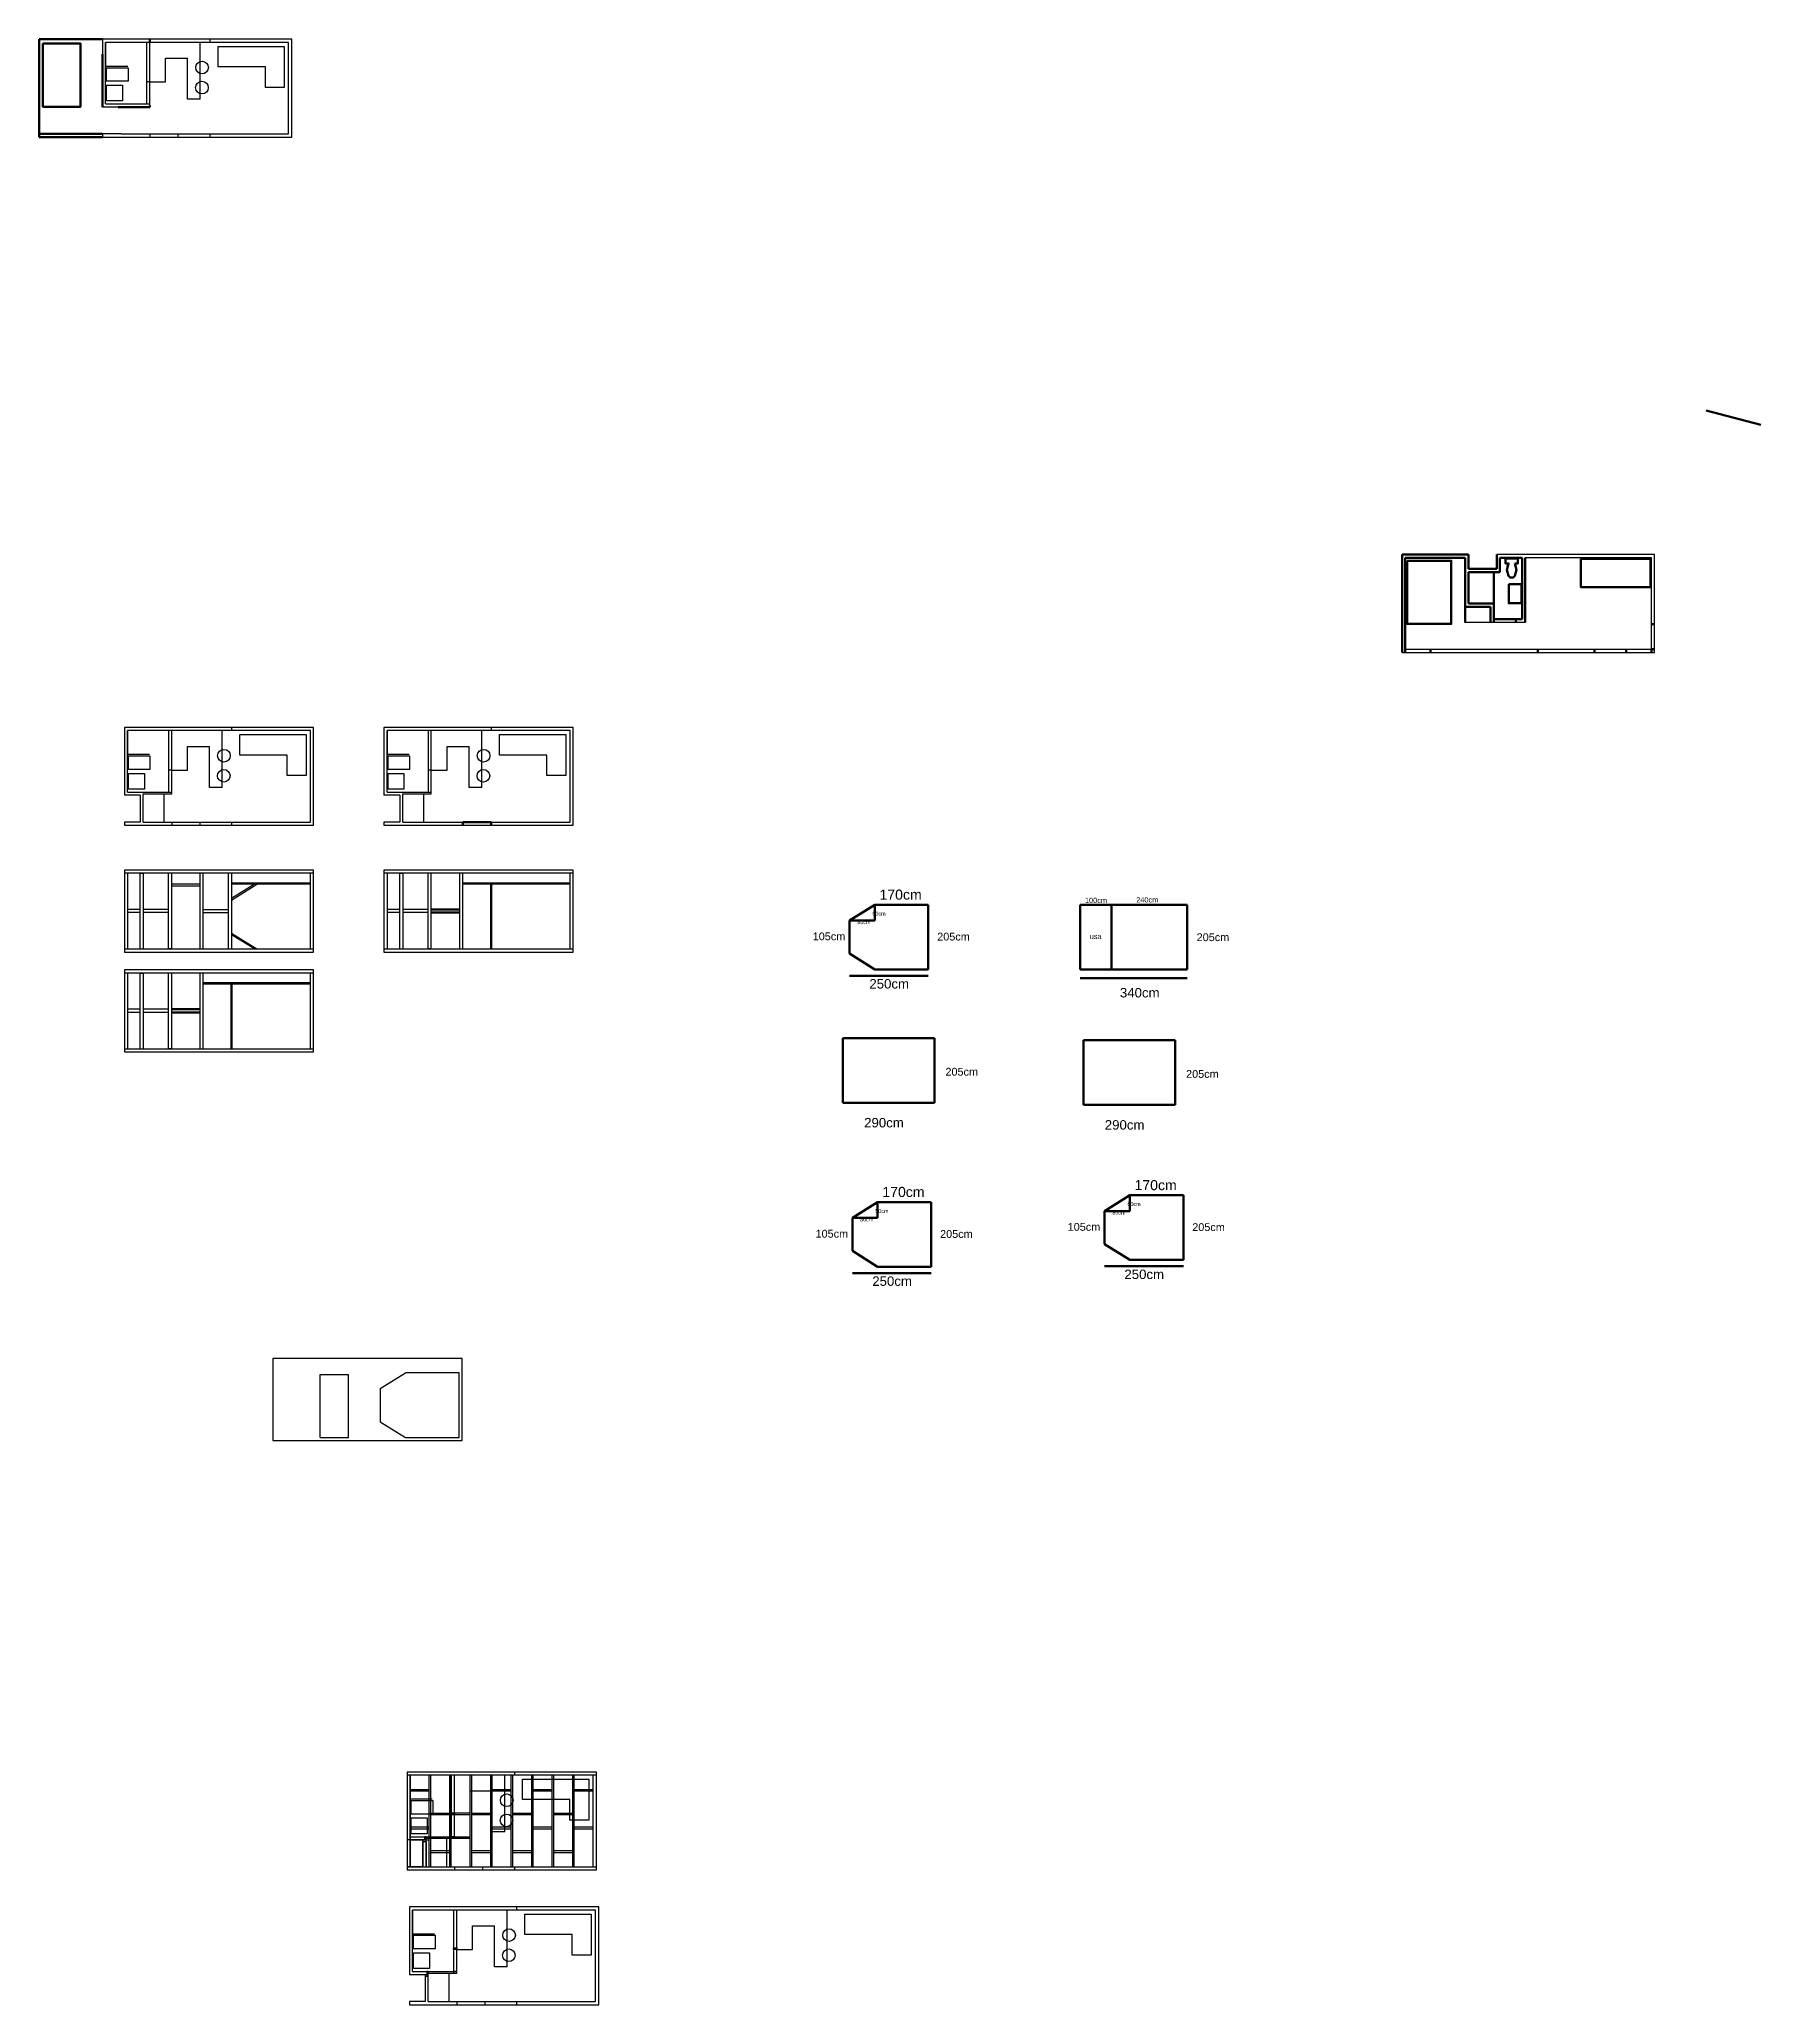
# Model space of a CAD drawing. Header units: millimetres. Extents: x -1275 to 9582, y 286 to 6518.
# Drawn here: x 4126 to 9582, y 286 to 6518 of the extents above; entities that cross this region are included whole.
import ezdxf

# ---------------------------------------------------------------- set-up
doc = ezdxf.new("R2010")
doc.units = ezdxf.units.MM
doc.layers.get('0').update_dxf_attribs({"true_color": 0xc2ced6})
doc.styles.get("Standard").update_dxf_attribs({"font": 'arial.ttf'})

msp = doc.modelspace()

# ---------------------------------------------------------------- linework, layer by layer
at = {"linetype": 'Continuous', "lineweight": 211}
for p, q in [((4126.3, 6208.1), (4126.3, 6518.1)), ((4126.3, 6518.1), (4326.3, 6518.1)), ((4476.3, 6508.1), (4476.3, 6518.1)), ((4326.3, 6470.8), (4326.3, 6303.1)), ((4376.3, 6303.1), (4476.3, 6303.1)), ((4476.3, 6303.1), (4476.3, 6308.1)), ((4326.3, 6218.1), (4126.3, 6218.1)), ((4326.3, 6208.1), (4126.3, 6208.1)), ((9582.1, 5295.5), (9409.6, 5340.9)), ((8445.8, 4574.1), (8445.8, 4884.1)), ((8655.8, 4884.1), (8445.8, 4884.1)), ((8645.8, 4874.1), (8455.8, 4874.1)), ((8455.8, 4874.1), (8455.8, 4584.1)), ((8645.8, 4874.1), (8645.8, 4669.1)), ((8655.8, 4884.1), (8655.8, 4839.1)), ((8745.8, 4884.1), (8745.8, 4839.1)), ((8755.8, 4874.1), (8825.8, 4874.1)), ((8755.8, 4829.1), (8755.8, 4874.1)), ((8825.8, 4874.1), (8825.8, 4679.1)), ((8835.8, 4669.1), (8835.8, 4874.1)), ((8655.8, 4839.1), (8745.8, 4839.1)), ((8655.8, 4829.1), (8655.8, 4729.1)), ((8655.8, 4829.1), (8755.8, 4829.1)), ((8735.8, 4729.1), (8735.8, 4829.1)), ((8725.8, 4719.1), (8645.8, 4719.1)), ((8655.8, 4729.1), (8735.8, 4729.1)), ((8725.8, 4719.1), (8725.8, 4669.1)), ((8735.8, 4679.1), (8735.8, 4729.1)), ((8735.8, 4679.1), (8805.8, 4679.1)), ((8735.8, 4679.1), (8735.8, 4669.1)), ((8805.8, 4679.1), (8805.8, 4669.1)), ((8805.8, 4679.1), (8825.8, 4679.1)), ((9235.8, 4664.1), (9245.8, 4664.1)), ((8455.8, 4584.1), (8455.8, 4574.1)), ((8535.8, 4584.1), (8535.8, 4574.1)), ((8875.8, 4584.1), (8875.8, 4574.1)), ((9055.8, 4584.1), (9055.8, 4574.1)), ((9155.8, 4584.1), (9155.8, 4574.1)), ((9235.8, 4584.1), (9245.8, 4584.1)), ((9235.8, 4584.1), (9235.8, 4574.1)), ((5468.6, 4036.1), (5468.6, 4026.1)), ((5468.6, 4036.1), (5558.6, 4036.1)), ((5558.6, 4036.1), (5558.6, 4026.1)), ((5558.6, 3839), (5558.6, 3634)), ((5368.6, 3759), (5458.6, 3759)), ((5368.6, 3749), (5458.6, 3749)), ((6693.9, 3724), (6773.9, 3774)), ((6773.9, 3774), (6943.9, 3774)), ((6943.9, 3774), (6943.9, 3569)), ((7424.7, 3568.6), (7424.7, 3773.6)), ((7424.7, 3773.6), (7764.7, 3773.6)), ((7524.7, 3773.6), (7524.7, 3568.6)), ((7764.7, 3773.6), (7764.7, 3568.6)), ((6693.9, 3724), (6693.9, 3619)), ((6693.9, 3619), (6773.9, 3569)), ((6773.9, 3569), (6943.9, 3569)), ((7764.7, 3568.6), (7424.7, 3568.6)), ((4735.8, 3522.6), (4735.8, 3317.6)), ((4545.8, 3442.6), (4635.8, 3442.6)), ((4545.8, 3432.6), (4635.8, 3432.6)), ((6673.3, 3351.5), (6963.3, 3351.5)), ((6673.3, 3146.5), (6673.3, 3351.5)), ((6963.3, 3351.5), (6963.3, 3146.5)), ((7436, 3344.6), (7726, 3344.6)), ((7436, 3139.6), (7436, 3344.6)), ((7726, 3344.6), (7726, 3139.6)), ((6963.3, 3146.5), (6673.3, 3146.5)), ((7726, 3139.6), (7436, 3139.6)), ((6703.1, 2781.3), (6783.1, 2831.3)), ((6783.1, 2831.3), (6953.1, 2831.3)), ((6953.1, 2831.3), (6953.1, 2626.3)), ((7502.2, 2802.9), (7582.2, 2852.9)), ((7582.2, 2852.9), (7752.2, 2852.9)), ((7752.2, 2852.9), (7752.2, 2647.9)), ((6703.1, 2781.3), (6703.1, 2676.3)), ((7502.2, 2802.9), (7502.2, 2697.9)), ((7502.2, 2697.9), (7582.2, 2647.9)), ((6703.1, 2676.3), (6783.1, 2626.3)), ((6783.1, 2626.3), (6953.1, 2626.3)), ((7582.2, 2647.9), (7752.2, 2647.9))]:
    msp.add_line(p, q, dxfattribs=at)
for p, q in [((4926.3, 6518.1), (4326.3, 6518.1)), ((4326.3, 6518.1), (4326.3, 6303.1)), ((4916.3, 6508.1), (4336.3, 6508.1)), ((4336.3, 6313.1), (4336.3, 6508.1)), ((4336.3, 6508.1), (4336.3, 6433.1)), ((4466.3, 6508.1), (4466.3, 6313.1)), ((4476.3, 6308.1), (4476.3, 6508.1)), ((4636.3, 6328.1), (4636.3, 6508.1)), ((4666.3, 6518.1), (4666.3, 6508.1)), ((4692.7, 6495.6), (4902.7, 6495.6)), ((4692.7, 6430.6), (4692.7, 6495.6)), ((4902.7, 6495.6), (4902.7, 6365.6)), ((4916.3, 6218.1), (4916.3, 6508.1)), ((4926.3, 6208.1), (4926.3, 6518.1)), ((4336.3, 6433.1), (4406.3, 6433.1)), ((4526.3, 6383.1), (4526.3, 6458.1)), ((4526.3, 6458.1), (4596.3, 6458.1)), ((4596.3, 6328.1), (4596.3, 6458.1)), ((4842.7, 6430.6), (4692.7, 6430.6)), ((4842.7, 6365.6), (4842.7, 6430.6)), ((4476.3, 6383.1), (4466.3, 6383.1)), ((4476.3, 6383.1), (4526.3, 6383.1)), ((4902.7, 6365.6), (4842.7, 6365.6)), ((4376.3, 6303.1), (4326.3, 6303.1)), ((4336.3, 6313.1), (4466.3, 6313.1)), ((4466.3, 6313.1), (4476.3, 6313.1)), ((4636.3, 6328.1), (4596.3, 6328.1)), ((4386.3, 6218.1), (4326.3, 6218.1)), ((4326.3, 6218.1), (4326.3, 6208.1)), ((4326.3, 6208.1), (4926.3, 6208.1)), ((4386.3, 6218.1), (4916.3, 6218.1)), ((4476.3, 6218.1), (4476.3, 6208.1)), ((4476.3, 6208.1), (4566.3, 6208.1)), ((4566.3, 6208.1), (4566.3, 6218.1)), ((4666.3, 6218.1), (4666.3, 6208.1)), ((9245.8, 4884.1), (8745.8, 4884.1)), ((9235.8, 4874.1), (8835.8, 4874.1)), ((9235.8, 4584.1), (9235.8, 4874.1)), ((9245.8, 4574.1), (9245.8, 4884.1)), ((8835.8, 4669.1), (8645.8, 4669.1)), ((8445.8, 4574.1), (9245.8, 4574.1)), ((8455.8, 4584.1), (9235.8, 4584.1)), ((4995.8, 4336.1), (4395.8, 4336.1)), ((4395.8, 4336.1), (4395.8, 4121.1)), ((4985.8, 4326.1), (4405.8, 4326.1)), ((4405.8, 4131.1), (4405.8, 4326.1)), ((4405.8, 4326.1), (4405.8, 4251.1)), ((4535.8, 4326.1), (4535.8, 4131.1)), ((4545.8, 4126.1), (4545.8, 4326.1)), ((4705.8, 4146.1), (4705.8, 4326.1)), ((4735.8, 4336.1), (4735.8, 4326.1)), ((4762.2, 4313.6), (4972.2, 4313.6)), ((4762.2, 4248.6), (4762.2, 4313.6)), ((4972.2, 4313.6), (4972.2, 4183.6)), ((4985.8, 4036.1), (4985.8, 4326.1)), ((4995.8, 4026.1), (4995.8, 4336.1)), ((5818.6, 4336.1), (5218.6, 4336.1)), ((5218.6, 4336.1), (5218.6, 4121.1)), ((5808.6, 4326.1), (5228.6, 4326.1)), ((5228.6, 4131.1), (5228.6, 4326.1)), ((5228.6, 4326.1), (5228.6, 4251.1)), ((5358.6, 4326.1), (5358.6, 4131.1)), ((5368.6, 4126.1), (5368.6, 4326.1)), ((5528.6, 4146.1), (5528.6, 4326.1)), ((5558.6, 4336.1), (5558.6, 4326.1)), ((5585, 4313.6), (5795, 4313.6)), ((5585, 4248.6), (5585, 4313.6)), ((5795, 4313.6), (5795, 4183.6)), ((5808.6, 4036.1), (5808.6, 4326.1)), ((5818.6, 4026.1), (5818.6, 4336.1)), ((4405.8, 4251.1), (4475.8, 4251.1)), ((4595.8, 4201.1), (4595.8, 4276.1)), ((4595.8, 4276.1), (4665.8, 4276.1)), ((4665.8, 4146.1), (4665.8, 4276.1)), ((4912.2, 4248.6), (4762.2, 4248.6)), ((4912.2, 4183.6), (4912.2, 4248.6)), ((5228.6, 4251.1), (5298.6, 4251.1)), ((5418.6, 4201.1), (5418.6, 4276.1)), ((5418.6, 4276.1), (5488.6, 4276.1)), ((5488.6, 4146.1), (5488.6, 4276.1)), ((5735, 4248.6), (5585, 4248.6)), ((5735, 4183.6), (5735, 4248.6)), ((4545.8, 4201.1), (4535.8, 4201.1)), ((4545.8, 4201.1), (4595.8, 4201.1)), ((4972.2, 4183.6), (4912.2, 4183.6)), ((5368.6, 4201.1), (5358.6, 4201.1)), ((5368.6, 4201.1), (5418.6, 4201.1)), ((5795, 4183.6), (5735, 4183.6)), ((4445.8, 4121.1), (4395.8, 4121.1)), ((4405.8, 4131.1), (4535.8, 4131.1)), ((4445.8, 4121.1), (4445.8, 4036.1)), ((4455.8, 4036.1), (4455.8, 4126.1)), ((4455.8, 4126.1), (4545.8, 4126.1)), ((4520.8, 4126.1), (4520.8, 4036.1)), ((4535.8, 4131.1), (4545.8, 4131.1)), ((4705.8, 4146.1), (4665.8, 4146.1)), ((5268.6, 4121.1), (5218.6, 4121.1)), ((5228.6, 4131.1), (5358.6, 4131.1)), ((5268.6, 4121.1), (5268.6, 4036.1)), ((5278.6, 4036.1), (5278.6, 4126.1)), ((5278.6, 4126.1), (5368.6, 4126.1)), ((5343.6, 4126.1), (5343.6, 4036.1)), ((5358.6, 4131.1), (5368.6, 4131.1)), ((5528.6, 4146.1), (5488.6, 4146.1)), ((4445.8, 4036.1), (4395.8, 4036.1)), ((4395.8, 4036.1), (4395.8, 4026.1)), ((4395.8, 4026.1), (4995.8, 4026.1)), ((4455.8, 4036.1), (4985.8, 4036.1)), ((4545.8, 4036.1), (4545.8, 4026.1)), ((4545.8, 4026.1), (4635.8, 4026.1)), ((4635.8, 4026.1), (4635.8, 4036.1)), ((4735.8, 4036.1), (4735.8, 4026.1)), ((5268.6, 4036.1), (5218.6, 4036.1)), ((5218.6, 4036.1), (5218.6, 4026.1)), ((5218.6, 4026.1), (5818.6, 4026.1)), ((5278.6, 4036.1), (5808.6, 4036.1)), ((4995.8, 3884), (4395.8, 3884)), ((4395.8, 3884), (4395.8, 3624)), ((4995.8, 3874), (4395.8, 3874)), ((4405.8, 3874), (4405.8, 3634)), ((4445.8, 3634), (4445.8, 3874)), ((4445.8, 3874), (4455.8, 3874)), ((4455.8, 3874), (4455.8, 3634)), ((4535.8, 3634), (4535.8, 3874)), ((4545.8, 3634), (4545.8, 3874)), ((4635.8, 3634), (4635.8, 3874)), ((4645.8, 3634), (4645.8, 3874)), ((4725.8, 3634), (4725.8, 3874)), ((4735.8, 3874), (4735.8, 3634)), ((4985.8, 3634), (4985.8, 3874)), ((4995.8, 3624), (4995.8, 3884)), ((5818.6, 3884), (5218.6, 3884)), ((5218.6, 3884), (5218.6, 3624)), ((5818.6, 3874), (5218.6, 3874)), ((5228.6, 3874), (5228.6, 3634)), ((5268.6, 3634), (5268.6, 3874)), ((5268.6, 3874), (5278.6, 3874)), ((5278.6, 3874), (5278.6, 3634)), ((5358.6, 3634), (5358.6, 3874)), ((5368.6, 3634), (5368.6, 3874)), ((5458.6, 3634), (5458.6, 3874)), ((5468.6, 3634), (5468.6, 3874)), ((5808.6, 3634), (5808.6, 3874)), ((5818.6, 3624), (5818.6, 3884)), ((4635.8, 3839), (4545.8, 3839)), ((4545.8, 3834), (4635.8, 3834)), ((4635.8, 3834), (4635.8, 3839)), ((4735.8, 3844), (4985.8, 3844)), ((4985.8, 3839), (4735.8, 3839)), ((4735.8, 3789), (4815.8, 3839)), ((4807.8, 3839), (4735.8, 3794.3)), ((5468.6, 3844), (5808.6, 3844)), ((5808.6, 3839), (5468.6, 3839)), ((4445.8, 3759), (4405.8, 3759)), ((4445.8, 3749), (4405.8, 3749)), ((4535.8, 3759), (4455.8, 3759)), ((4535.8, 3749), (4455.8, 3749)), ((4645.8, 3759), (4725.8, 3759)), ((4645.8, 3749), (4725.8, 3749)), ((5268.6, 3759), (5228.6, 3759)), ((5268.6, 3749), (5228.6, 3749)), ((5358.6, 3759), (5278.6, 3759)), ((5358.6, 3749), (5278.6, 3749)), ((4735.8, 3684), (4815.8, 3634)), ((4807.8, 3634), (4735.8, 3678.3)), ((4395.8, 3634), (4995.8, 3634)), ((4395.8, 3634), (4545.8, 3634)), ((4395.8, 3624), (4995.8, 3624)), ((4405.8, 3634), (4465.8, 3634)), ((4545.8, 3634), (4535.8, 3634)), ((4545.8, 3634), (4635.8, 3634)), ((4635.8, 3634), (4645.8, 3634)), ((4815.8, 3634), (4807.8, 3634)), ((5218.6, 3634), (5818.6, 3634)), ((5218.6, 3634), (5368.6, 3634)), ((5218.6, 3624), (5818.6, 3624)), ((5228.6, 3634), (5288.6, 3634)), ((5368.6, 3634), (5358.6, 3634)), ((5368.6, 3634), (5458.6, 3634)), ((5458.6, 3634), (5468.6, 3634)), ((4995.8, 3567.6), (4395.8, 3567.6)), ((4395.8, 3567.6), (4395.8, 3307.6)), ((4995.8, 3557.6), (4395.8, 3557.6)), ((4405.8, 3557.6), (4405.8, 3317.6)), ((4445.8, 3317.6), (4445.8, 3557.6)), ((4445.8, 3557.6), (4455.8, 3557.6)), ((4455.8, 3557.6), (4455.8, 3317.6)), ((4535.8, 3317.6), (4535.8, 3557.6)), ((4545.8, 3317.6), (4545.8, 3557.6)), ((4635.8, 3317.6), (4635.8, 3557.6)), ((4645.8, 3317.6), (4645.8, 3557.6)), ((4985.8, 3317.6), (4985.8, 3557.6)), ((4995.8, 3307.6), (4995.8, 3567.6)), ((4645.8, 3527.6), (4985.8, 3527.6)), ((4985.8, 3522.6), (4645.8, 3522.6)), ((4445.8, 3442.6), (4405.8, 3442.6)), ((4445.8, 3432.6), (4405.8, 3432.6)), ((4535.8, 3442.6), (4455.8, 3442.6)), ((4535.8, 3432.6), (4455.8, 3432.6)), ((4395.8, 3317.6), (4995.8, 3317.6)), ((4395.8, 3317.6), (4545.8, 3317.6)), ((4395.8, 3307.6), (4995.8, 3307.6)), ((4405.8, 3317.6), (4465.8, 3317.6)), ((4545.8, 3317.6), (4535.8, 3317.6)), ((4545.8, 3317.6), (4635.8, 3317.6)), ((4635.8, 3317.6), (4645.8, 3317.6)), ((5466.5, 2335), (4866.5, 2335)), ((4866.5, 2335), (4866.5, 2075)), ((5466.5, 2075), (5466.5, 2335)), ((5016.5, 2085), (5016.5, 2285)), ((5016.5, 2285), (5106.5, 2285)), ((5106.5, 2085), (5106.5, 2285)), ((5206.5, 2240), (5286.5, 2290)), ((5456.5, 2290), (5286.5, 2290)), ((5456.5, 2085), (5456.5, 2290)), ((5206.5, 2240), (5206.5, 2135)), ((5206.5, 2135), (5286.5, 2085)), ((4866.5, 2075), (5466.5, 2075)), ((5016.5, 2085), (5106.5, 2085)), ((5286.5, 2085), (5456.5, 2085)), ((5891.9, 1024.1), (5291.9, 1024.1)), ((5291.9, 1024.1), (5291.9, 809.1)), ((5881.9, 1014.1), (5301.9, 1014.1)), ((5301.9, 819.1), (5301.9, 1014.1)), ((5301.9, 1014.1), (5301.9, 939.1)), ((5431.9, 1014.1), (5431.9, 819.1)), ((5441.9, 814.1), (5441.9, 1014.1)), ((5601.9, 834.1), (5601.9, 1014.1)), ((5631.9, 1024.1), (5631.9, 1014.1)), ((5658.2, 1001.6), (5868.2, 1001.6)), ((5658.2, 936.6), (5658.2, 1001.6)), ((5868.2, 1001.6), (5868.2, 871.6)), ((5881.9, 724.1), (5881.9, 1014.1)), ((5891.9, 714.1), (5891.9, 1024.1)), ((5301.9, 939.1), (5371.9, 939.1)), ((5491.9, 889.1), (5491.9, 964.1)), ((5491.9, 964.1), (5561.9, 964.1)), ((5561.9, 834.1), (5561.9, 964.1)), ((5808.2, 936.6), (5658.2, 936.6)), ((5808.2, 871.6), (5808.2, 936.6)), ((5441.9, 889.1), (5431.9, 889.1)), ((5441.9, 889.1), (5491.9, 889.1)), ((5301.9, 819.1), (5431.9, 819.1)), ((5351.9, 724.1), (5351.9, 814.1)), ((5351.9, 814.1), (5441.9, 814.1)), ((5416.9, 814.1), (5416.9, 724.1)), ((5431.9, 819.1), (5441.9, 819.1)), ((5601.9, 834.1), (5561.9, 834.1)), ((5868.2, 871.6), (5808.2, 871.6)), ((5341.9, 809.1), (5291.9, 809.1)), ((5341.9, 809.1), (5341.9, 724.1)), ((5341.9, 724.1), (5291.9, 724.1)), ((5291.9, 724.1), (5291.9, 714.1)), ((5291.9, 714.1), (5891.9, 714.1)), ((5351.9, 724.1), (5881.9, 724.1)), ((5416.9, 724.1), (5441.9, 724.1)), ((5441.9, 724.1), (5441.9, 714.1)), ((5441.9, 714.1), (5531.9, 714.1)), ((5531.9, 714.1), (5531.9, 724.1)), ((5631.9, 724.1), (5631.9, 714.1)), ((5899.2, 596.5), (5299.2, 596.5)), ((5299.2, 596.5), (5299.2, 381.5)), ((5889.2, 586.5), (5309.2, 586.5)), ((5309.2, 391.5), (5309.2, 586.5)), ((5309.2, 586.5), (5309.2, 511.5)), ((5439.2, 586.5), (5439.2, 391.5)), ((5449.2, 386.5), (5449.2, 586.5)), ((5609.2, 406.5), (5609.2, 586.5)), ((5639.2, 596.5), (5639.2, 586.5)), ((5665.6, 574), (5875.6, 574)), ((5665.6, 509), (5665.6, 574)), ((5875.6, 574), (5875.6, 444)), ((5889.2, 296.5), (5889.2, 586.5)), ((5899.2, 286.5), (5899.2, 596.5)), ((5309.2, 511.5), (5379.2, 511.5)), ((5499.2, 461.5), (5499.2, 536.5)), ((5499.2, 536.5), (5569.2, 536.5)), ((5569.2, 406.5), (5569.2, 536.5)), ((5815.6, 509), (5665.6, 509)), ((5815.6, 444), (5815.6, 509)), ((5449.2, 461.5), (5439.2, 461.5)), ((5449.2, 461.5), (5499.2, 461.5)), ((5875.6, 444), (5815.6, 444)), ((5349.2, 381.5), (5299.2, 381.5)), ((5309.2, 391.5), (5439.2, 391.5)), ((5349.2, 381.5), (5349.2, 296.5)), ((5359.2, 296.5), (5359.2, 386.5)), ((5359.2, 386.5), (5449.2, 386.5)), ((5424.2, 386.5), (5424.2, 296.5)), ((5439.2, 391.5), (5449.2, 391.5)), ((5609.2, 406.5), (5569.2, 406.5)), ((5349.2, 296.5), (5299.2, 296.5)), ((5299.2, 296.5), (5299.2, 286.5)), ((5299.2, 286.5), (5899.2, 286.5)), ((5359.2, 296.5), (5889.2, 296.5)), ((5424.2, 296.5), (5449.2, 296.5)), ((5449.2, 296.5), (5449.2, 286.5)), ((5449.2, 286.5), (5539.2, 286.5)), ((5539.2, 286.5), (5539.2, 296.5)), ((5639.2, 296.5), (5639.2, 286.5))]:
    msp.add_line(p, q)
at = {"color": 1, "linetype": 'Continuous', "lineweight": 211}
for p, q in [((6773.9, 3774), (6773.9, 3724)), ((6773.9, 3724), (6693.9, 3724)), ((6943.9, 3549.2), (6693.9, 3549.2)), ((7764.7, 3541.5), (7424.7, 3541.5)), ((6783.1, 2831.3), (6783.1, 2781.3)), ((7582.2, 2852.9), (7582.2, 2802.9)), ((6783.1, 2781.3), (6703.1, 2781.3)), ((7582.2, 2802.9), (7502.2, 2802.9)), ((7752.2, 2628.1), (7502.2, 2628.1)), ((6953.1, 2606.4), (6703.1, 2606.4))]:
    msp.add_line(p, q, dxfattribs=at)
at = {"color": 3}
for p, q in [((5891.9, 1024.1), (5291.9, 1024.1)), ((5291.9, 1024.1), (5291.9, 714.1)), ((5891.9, 1014.1), (5291.9, 1014.1)), ((5301.9, 1014.1), (5301.9, 724.1)), ((5361.9, 724.1), (5361.9, 1014.1)), ((5366.9, 724.1), (5366.9, 1014.1)), ((5426.9, 724.1), (5426.9, 1014.1)), ((5431.9, 724.1), (5431.9, 1014.1)), ((5491.9, 724.1), (5491.9, 1014.1)), ((5496.9, 724.1), (5496.9, 1014.1)), ((5556.9, 724.1), (5556.9, 1014.1)), ((5561.9, 724.1), (5561.9, 1014.1)), ((5621.9, 724.1), (5621.9, 1014.1)), ((5626.9, 724.1), (5626.9, 1014.1)), ((5686.9, 724.1), (5686.9, 1014.1)), ((5691.9, 724.1), (5691.9, 1014.1)), ((5751.9, 724.1), (5751.9, 1014.1)), ((5756.9, 724.1), (5756.9, 1014.1)), ((5816.9, 724.1), (5816.9, 1014.1)), ((5821.9, 724.1), (5821.9, 1014.1)), ((5881.9, 724.1), (5881.9, 1014.1)), ((5891.9, 714.1), (5891.9, 1024.1)), ((5301.9, 964.1), (5301.9, 969.1)), ((5301.9, 969.1), (5361.9, 969.1)), ((5301.9, 844.1), (5301.9, 964.1)), ((5301.9, 964.1), (5361.9, 964.1)), ((5561.9, 969.1), (5621.9, 969.1)), ((5561.9, 964.1), (5621.9, 964.1)), ((5691.9, 969.1), (5751.9, 969.1)), ((5691.9, 964.1), (5751.9, 964.1)), ((5821.9, 969.1), (5881.9, 969.1)), ((5821.9, 964.1), (5881.9, 964.1)), ((5366.9, 894.1), (5426.9, 894.1)), ((5366.9, 889.1), (5426.9, 889.1)), ((5491.9, 894.1), (5431.9, 894.1)), ((5431.9, 889.1), (5491.9, 889.1)), ((5496.9, 894.1), (5556.9, 894.1)), ((5496.9, 889.1), (5556.9, 889.1)), ((5626.9, 894.1), (5686.9, 894.1)), ((5626.9, 889.1), (5686.9, 889.1)), ((5756.9, 894.1), (5816.9, 894.1)), ((5756.9, 889.1), (5816.9, 889.1)), ((5361.9, 849.1), (5301.9, 849.1)), ((5301.9, 724.1), (5301.9, 844.1)), ((5301.9, 844.1), (5361.9, 844.1)), ((5301.9, 819.1), (5361.9, 819.1)), ((5361.9, 844.1), (5361.9, 849.1)), ((5431.9, 819.1), (5491.9, 819.1)), ((5431.9, 814.1), (5431.9, 819.1)), ((5431.9, 814.1), (5491.9, 814.1)), ((5621.9, 849.1), (5561.9, 849.1)), ((5561.9, 844.1), (5621.9, 844.1)), ((5751.9, 849.1), (5691.9, 849.1)), ((5691.9, 844.1), (5751.9, 844.1)), ((5881.9, 849.1), (5821.9, 849.1)), ((5821.9, 844.1), (5881.9, 844.1)), ((5301.9, 809.1), (5361.9, 809.1)), ((5341.9, 724.1), (5341.9, 804.1)), ((5351.9, 804.1), (5351.9, 724.1)), ((5426.9, 774.1), (5366.9, 774.1)), ((5366.9, 769.1), (5426.9, 769.1)), ((5556.9, 774.1), (5496.9, 774.1)), ((5496.9, 769.1), (5556.9, 769.1)), ((5686.9, 774.1), (5626.9, 774.1)), ((5626.9, 769.1), (5686.9, 769.1)), ((5816.9, 774.1), (5756.9, 774.1)), ((5756.9, 769.1), (5816.9, 769.1)), ((5291.9, 724.1), (5891.9, 724.1)), ((5291.9, 714.1), (5891.9, 714.1)), ((5426.9, 724.1), (5431.9, 724.1))]:
    msp.add_line(p, q, dxfattribs=at)
at = {"color": 1}
for p, q in [((5431.9, 889.1), (5431.9, 894.1)), ((5431.9, 894.1), (5441.9, 894.1)), ((5431.9, 894.1), (5431.9, 889.1)), ((5431.9, 894.1), (5441.9, 894.1)), ((5431.9, 889.1), (5431.9, 894.1)), ((5441.9, 889.1), (5431.9, 889.1)), ((5441.9, 889.1), (5431.9, 889.1)), ((5441.9, 894.1), (5441.9, 889.1)), ((5441.9, 894.1), (5441.9, 889.1)), ((5351.9, 819.1), (5346.9, 819.1)), ((5346.9, 819.1), (5346.9, 809.1)), ((5346.9, 819.1), (5351.9, 819.1)), ((5351.9, 809.1), (5351.9, 819.1)), ((5431.9, 819.1), (5431.9, 814.1)), ((5441.9, 819.1), (5431.9, 819.1)), ((5431.9, 814.1), (5431.9, 819.1)), ((5431.9, 819.1), (5441.9, 819.1)), ((5431.9, 814.1), (5441.9, 814.1)), ((5441.9, 814.1), (5431.9, 814.1)), ((5441.9, 814.1), (5441.9, 819.1)), ((5351.9, 809.1), (5341.9, 809.1)), ((5341.9, 809.1), (5341.9, 804.1)), ((5351.9, 809.1), (5341.9, 809.1)), ((5341.9, 804.1), (5351.9, 804.1)), ((5346.9, 809.1), (5351.9, 809.1)), ((5346.9, 809.1), (5351.9, 809.1)), ((5351.9, 804.1), (5351.9, 809.1)), ((5439.2, 461.5), (5439.2, 466.5)), ((5439.2, 466.5), (5449.2, 466.5)), ((5449.2, 461.5), (5439.2, 461.5)), ((5449.2, 466.5), (5449.2, 461.5)), ((5359.2, 381.5), (5349.2, 381.5)), ((5349.2, 381.5), (5349.2, 376.5)), ((5349.2, 376.5), (5359.2, 376.5)), ((5359.2, 391.5), (5354.2, 391.5)), ((5354.2, 391.5), (5354.2, 381.5)), ((5354.2, 381.5), (5359.2, 381.5)), ((5359.2, 381.5), (5359.2, 391.5)), ((5359.2, 376.5), (5359.2, 381.5)), ((5439.2, 391.5), (5439.2, 386.5)), ((5449.2, 391.5), (5439.2, 391.5)), ((5439.2, 386.5), (5449.2, 386.5)), ((5449.2, 386.5), (5449.2, 391.5))]:
    msp.add_line(p, q, dxfattribs=at)
at = {"linetype": 'Continuous', "lineweight": 211}
for points in [[(4137.5, 6504.4), (4257.1, 6504.4), (4257.1, 6304.4), (4137.5, 6304.4)], [(8461.2, 4864.7), (8601.2, 4864.7), (8601.2, 4664.7), (8461.2, 4664.7)], [(8802.9, 4856.5), (8807.9, 4836.5), (8802.9, 4816.5), (8797.9, 4811.5), (8787.9, 4811.5), (8782.9, 4816.5), (8777.9, 4836.5), (8782.9, 4856.5), (8772.9, 4856.5), (8772.9, 4871.5), (8812.9, 4871.5), (8812.9, 4856.5)], [(9012.4, 4870.7), (9232.4, 4870.7), (9232.4, 4780.7), (9012.4, 4780.7)], [(8783.5, 4790.1), (8823.5, 4790.1), (8823.5, 4730.1), (8783.5, 4730.1)]]:
    msp.add_lwpolyline(points, close=True, dxfattribs=at)
for points in [[(4338.5, 6386), (4408.5, 6386), (4408.5, 6427), (4338.5, 6427)], [(4339.7, 6372.6), (4389.7, 6372.6), (4389.7, 6322.6), (4339.7, 6322.6)], [(4408.1, 4204), (4478.1, 4204), (4478.1, 4245), (4408.1, 4245)], [(5230.8, 4204), (5300.8, 4204), (5300.8, 4245), (5230.8, 4245)], [(4409.2, 4190.5), (4459.2, 4190.5), (4459.2, 4140.5), (4409.2, 4140.5)], [(5232, 4190.5), (5282, 4190.5), (5282, 4140.5), (5232, 4140.5)], [(5304.1, 892), (5374.1, 892), (5374.1, 933), (5304.1, 933)], [(5305.2, 878.5), (5355.2, 878.5), (5355.2, 828.5), (5305.2, 828.5)], [(5311.5, 464.4), (5381.5, 464.4), (5381.5, 505.4), (5311.5, 505.4)], [(5312.6, 450.9), (5362.6, 450.9), (5362.6, 400.9), (5312.6, 400.9)]]:
    msp.add_lwpolyline(points, close=True)
for centre in [(4642, 6428.6), (4641.5, 6364.9), (4711.5, 4246.6), (5534.3, 4246.6), (4711, 4182.9), (5533.7, 4182.9), (5607.6, 934.6), (5607, 870.9), (5615, 507), (5614.4, 443.3)]:
    msp.add_circle(centre, 20)

# ---------------------------------------------------------------- texts
at = {"color": 1, "linetype": 'Continuous', "lineweight": 211}
for s, height, p in [('170cm', 31.93, (6789.1, 3790.2)), ('50cm', 12.21, (6766.8, 3739.8)), ('100cm', 16.67, (7440.5, 3779.5)), ('240cm', 16.67, (7602.9, 3781.3)), ('105cm', 24.64, (6577.4, 3661.5)), ('80cm', 12.21, (6718.9, 3712.6)), ('205cm', 24.64, (6972.1, 3660.7)), ('usa', 16.67, (7455.3, 3665.4)), ('205cm', 24.64, (7794.4, 3658.8)), ('250cm', 29.97, (6757.1, 3508.4)), ('340cm', 29.97, (7551.2, 3480.2)), ('205cm', 24.64, (6998.1, 3232.3)), ('205cm', 24.64, (7760.9, 3225.3)), ('290cm', 29.97, (6740.5, 3068.1)), ('290cm', 29.97, (7503.3, 3061.1)), ('170cm', 31.93, (6798.2, 2847.5)), ('170cm', 31.93, (7597.4, 2869.1)), ('50cm', 12.21, (6776, 2797)), ('50cm', 12.21, (7575.1, 2818.7)), ('105cm', 24.64, (6586.5, 2718.7)), ('80cm', 12.21, (6728.1, 2769.9)), ('205cm', 24.64, (6981.3, 2717.9)), ('105cm', 24.64, (7385.6, 2740.4)), ('80cm', 12.21, (7527.2, 2791.5)), ('205cm', 24.64, (7780.4, 2739.6)), ('250cm', 29.97, (7565.4, 2587.3)), ('250cm', 29.97, (6766.3, 2565.7))]:
    msp.add_text(s, height=height, dxfattribs=at).set_placement(p)

doc.saveas('drawing.dxf')
